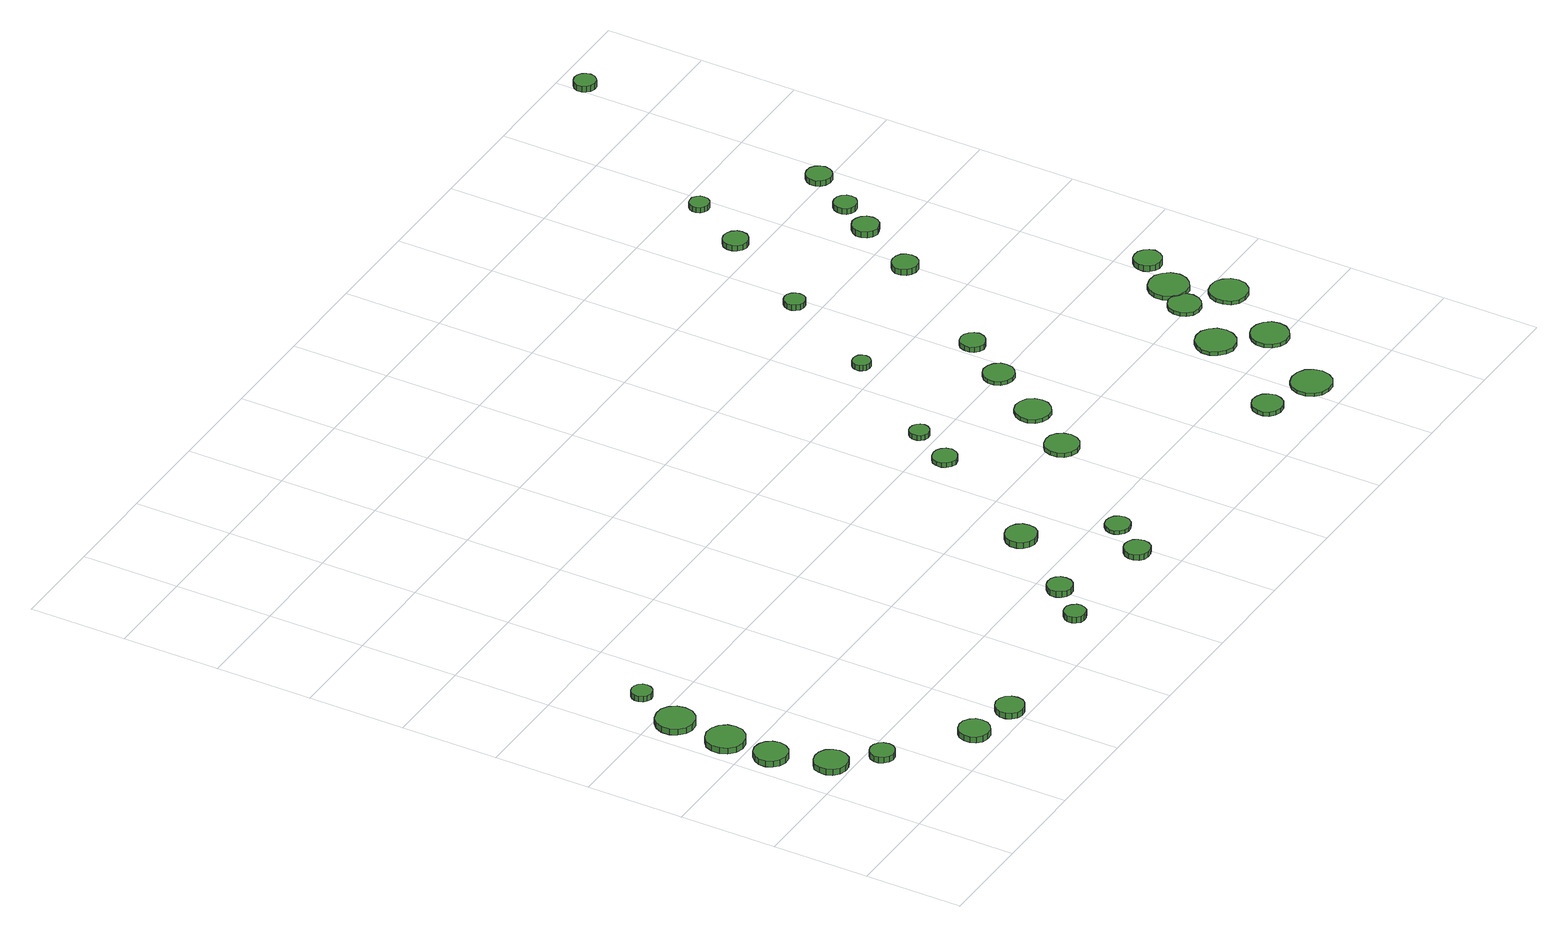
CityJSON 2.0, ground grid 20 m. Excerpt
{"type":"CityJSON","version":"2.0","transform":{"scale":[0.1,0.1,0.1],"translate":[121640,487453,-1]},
"CityObjects":{
"tree1":{"type":"SolitaryVegetationObject","attributes":{"function":"something"},"geometry":[{"type":"MultiSurface","lod":"1","boundaries":[[[0,1,2,3,4,5,6,7,8,9,10,11,12,13,14]],[[15,16,17,18,19,20,21,22,23,24,25,26,27,28,29]],[[0,29,28,1]],[[1,28,27,2]],[[2,27,26,3]],[[3,26,25,4]],[[4,25,24,5]],[[5,24,23,6]],[[6,23,22,7]],[[7,22,21,8]],[[8,21,20,9]],[[9,20,19,10]],[[10,19,18,11]],[[11,18,17,12]],[[12,17,16,13]],[[13,16,15,14]],[[14,15,29,0]]]}]},
"tree2":{"type":"SolitaryVegetationObject","attributes":{"function":"something"},"geometry":[{"type":"MultiSurface","lod":"1","boundaries":[[[30,31,32,33,34,35,36,37,38,39,40,41,42,43,44]],[[45,46,47,48,49,50,51,52,53,54,55,56,57,58,59]],[[30,59,58,31]],[[31,58,57,32]],[[32,57,56,33]],[[33,56,55,34]],[[34,55,54,35]],[[35,54,53,36]],[[36,53,52,37]],[[37,52,51,38]],[[38,51,50,39]],[[39,50,49,40]],[[40,49,48,41]],[[41,48,47,42]],[[42,47,46,43]],[[43,46,45,44]],[[44,45,59,30]]]}]},
"tree3":{"type":"SolitaryVegetationObject","attributes":{"function":"something"},"geometry":[{"type":"MultiSurface","lod":"1","boundaries":[[[60,61,62,63,64,65,66,67,68,69,70,71,72,73,74]],[[75,76,77,78,79,80,81,82,83,84,85,86,87,88,89]],[[60,89,88,61]],[[61,88,87,62]],[[62,87,86,63]],[[63,86,85,64]],[[64,85,84,65]],[[65,84,83,66]],[[66,83,82,67]],[[67,82,81,68]],[[68,81,80,69]],[[69,80,79,70]],[[70,79,78,71]],[[71,78,77,72]],[[72,77,76,73]],[[73,76,75,74]],[[74,75,89,60]]]}]},
"tree4":{"type":"SolitaryVegetationObject","attributes":{"function":"something"},"geometry":[{"type":"MultiSurface","lod":"1","boundaries":[[[90,91,92,93,94,95,96,97,98,99,100,101,102,103,104]],[[105,106,107,108,109,110,111,112,113,114,115,116,117,118,119]],[[90,119,118,91]],[[91,118,117,92]],[[92,117,116,93]],[[93,116,115,94]],[[94,115,114,95]],[[95,114,113,96]],[[96,113,112,97]],[[97,112,111,98]],[[98,111,110,99]],[[99,110,109,100]],[[100,109,108,101]],[[101,108,107,102]],[[102,107,106,103]],[[103,106,105,104]],[[104,105,119,90]]]}]},
"tree5":{"type":"SolitaryVegetationObject","attributes":{"function":"something"},"geometry":[{"type":"MultiSurface","lod":"1","boundaries":[[[120,121,122,123,124,125,126,127,128,129,130,131,132,133,134]],[[135,136,137,138,139,140,141,142,143,144,145,146,147,148,149]],[[120,149,148,121]],[[121,148,147,122]],[[122,147,146,123]],[[123,146,145,124]],[[124,145,144,125]],[[125,144,143,126]],[[126,143,142,127]],[[127,142,141,128]],[[128,141,140,129]],[[129,140,139,130]],[[130,139,138,131]],[[131,138,137,132]],[[132,137,136,133]],[[133,136,135,134]],[[134,135,149,120]]]}]},
"tree6":{"type":"SolitaryVegetationObject","attributes":{"function":"something"},"geometry":[{"type":"MultiSurface","lod":"1","boundaries":[[[150,151,152,153,154,155,156,157,158,159,160,161,162,163,164]],[[165,166,167,168,169,170,171,172,173,174,175,176,177,178,179]],[[150,179,178,151]],[[151,178,177,152]],[[152,177,176,153]],[[153,176,175,154]],[[154,175,174,155]],[[155,174,173,156]],[[156,173,172,157]],[[157,172,171,158]],[[158,171,170,159]],[[159,170,169,160]],[[160,169,168,161]],[[161,168,167,162]],[[162,167,166,163]],[[163,166,165,164]],[[164,165,179,150]]]}]},
"tree7":{"type":"SolitaryVegetationObject","attributes":{"function":"something"},"geometry":[{"type":"MultiSurface","lod":"1","boundaries":[[[180,181,182,183,184,185,186,187,188,189,190,191,192,193,194]],[[195,196,197,198,199,200,201,202,203,204,205,206,207,208,209]],[[180,209,208,181]],[[181,208,207,182]],[[182,207,206,183]],[[183,206,205,184]],[[184,205,204,185]],[[185,204,203,186]],[[186,203,202,187]],[[187,202,201,188]],[[188,201,200,189]],[[189,200,199,190]],[[190,199,198,191]],[[191,198,197,192]],[[192,197,196,193]],[[193,196,195,194]],[[194,195,209,180]]]}]},
"tree8":{"type":"SolitaryVegetationObject","attributes":{"function":"something"},"geometry":[{"type":"MultiSurface","lod":"1","boundaries":[[[210,211,212,213,214,215,216,217,218,219,220,221,222,223,224]],[[225,226,227,228,229,230,231,232,233,234,235,236,237,238,239]],[[210,239,238,211]],[[211,238,237,212]],[[212,237,236,213]],[[213,236,235,214]],[[214,235,234,215]],[[215,234,233,216]],[[216,233,232,217]],[[217,232,231,218]],[[218,231,230,219]],[[219,230,229,220]],[[220,229,228,221]],[[221,228,227,222]],[[222,227,226,223]],[[223,226,225,224]],[[224,225,239,210]]]}]},
"tree9":{"type":"SolitaryVegetationObject","attributes":{"function":"something"},"geometry":[{"type":"MultiSurface","lod":"1","boundaries":[[[240,241,242,243,244,245,246,247,248,249,250,251,252,253,254]],[[255,256,257,258,259,260,261,262,263,264,265,266,267,268,269]],[[240,269,268,241]],[[241,268,267,242]],[[242,267,266,243]],[[243,266,265,244]],[[244,265,264,245]],[[245,264,263,246]],[[246,263,262,247]],[[247,262,261,248]],[[248,261,260,249]],[[249,260,259,250]],[[250,259,258,251]],[[251,258,257,252]],[[252,257,256,253]],[[253,256,255,254]],[[254,255,269,240]]]}]},
"tree10":{"type":"SolitaryVegetationObject","attributes":{"function":"something"},"geometry":[{"type":"MultiSurface","lod":"1","boundaries":[[[270,271,272,273,274,275,276,277,278,279,280,281,282,283,284]],[[285,286,287,288,289,290,291,292,293,294,295,296,297,298,299]],[[270,299,298,271]],[[271,298,297,272]],[[272,297,296,273]],[[273,296,295,274]],[[274,295,294,275]],[[275,294,293,276]],[[276,293,292,277]],[[277,292,291,278]],[[278,291,290,279]],[[279,290,289,280]],[[280,289,288,281]],[[281,288,287,282]],[[282,287,286,283]],[[283,286,285,284]],[[284,285,299,270]]]}]},
"tree11":{"type":"SolitaryVegetationObject","attributes":{"function":"something"},"geometry":[{"type":"MultiSurface","lod":"1","boundaries":[[[300,301,302,303,304,305,306,307,308,309,310,311,312,313,314]],[[315,316,317,318,319,320,321,322,323,324,325,326,327,328,329]],[[300,329,328,301]],[[301,328,327,302]],[[302,327,326,303]],[[303,326,325,304]],[[304,325,324,305]],[[305,324,323,306]],[[306,323,322,307]],[[307,322,321,308]],[[308,321,320,309]],[[309,320,319,310]],[[310,319,318,311]],[[311,318,317,312]],[[312,317,316,313]],[[313,316,315,314]],[[314,315,329,300]]]}]},
"tree12":{"type":"SolitaryVegetationObject","attributes":{"function":"something"},"geometry":[{"type":"MultiSurface","lod":"1","boundaries":[[[330,331,332,333,334,335,336,337,338,339,340,341,342,343,344]],[[345,346,347,348,349,350,351,352,353,354,355,356,357,358,359]],[[330,359,358,331]],[[331,358,357,332]],[[332,357,356,333]],[[333,356,355,334]],[[334,355,354,335]],[[335,354,353,336]],[[336,353,352,337]],[[337,352,351,338]],[[338,351,350,339]],[[339,350,349,340]],[[340,349,348,341]],[[341,348,347,342]],[[342,347,346,343]],[[343,346,345,344]],[[344,345,359,330]]]}]},
"tree13":{"type":"SolitaryVegetationObject","attributes":{"function":"something"},"geometry":[{"type":"MultiSurface","lod":"1","boundaries":[[[360,361,362,363,364,365,366,367,368,369,370,371,372,373,374]],[[375,376,377,378,379,380,381,382,383,384,385,386,387,388,389]],[[360,389,388,361]],[[361,388,387,362]],[[362,387,386,363]],[[363,386,385,364]],[[364,385,384,365]],[[365,384,383,366]],[[366,383,382,367]],[[367,382,381,368]],[[368,381,380,369]],[[369,380,379,370]],[[370,379,378,371]],[[371,378,377,372]],[[372,377,376,373]],[[373,376,375,374]],[[374,375,389,360]]]}]},
"tree14":{"type":"SolitaryVegetationObject","attributes":{"function":"something"},"geometry":[{"type":"MultiSurface","lod":"1","boundaries":[[[390,391,392,393,394,395,396,397,398,399,400,401,402,403,404]],[[405,406,407,408,409,410,411,412,413,414,415,416,417,418,419]],[[390,419,418,391]],[[391,418,417,392]],[[392,417,416,393]],[[393,416,415,394]],[[394,415,414,395]],[[395,414,413,396]],[[396,413,412,397]],[[397,412,411,398]],[[398,411,410,399]],[[399,410,409,400]],[[400,409,408,401]],[[401,408,407,402]],[[402,407,406,403]],[[403,406,405,404]],[[404,405,419,390]]]}]},
"tree15":{"type":"SolitaryVegetationObject","attributes":{"function":"something"},"geometry":[{"type":"MultiSurface","lod":"1","boundaries":[[[420,421,422,423,424,425,426,427,428,429,430,431,432,433,434]],[[435,436,437,438,439,440,441,442,443,444,445,446,447,448,449]],[[420,449,448,421]],[[421,448,447,422]],[[422,447,446,423]],[[423,446,445,424]],[[424,445,444,425]],[[425,444,443,426]],[[426,443,442,427]],[[427,442,441,428]],[[428,441,440,429]],[[429,440,439,430]],[[430,439,438,431]],[[431,438,437,432]],[[432,437,436,433]],[[433,436,435,434]],[[434,435,449,420]]]}]},
"tree16":{"type":"SolitaryVegetationObject","attributes":{"function":"something"},"geometry":[{"type":"MultiSurface","lod":"1","boundaries":[[[450,451,452,453,454,455,456,457,458,459,460,461,462,463,464]],[[465,466,467,468,469,470,471,472,473,474,475,476,477,478,479]],[[450,479,478,451]],[[451,478,477,452]],[[452,477,476,453]],[[453,476,475,454]],[[454,475,474,455]],[[455,474,473,456]],[[456,473,472,457]],[[457,472,471,458]],[[458,471,470,459]],[[459,470,469,460]],[[460,469,468,461]],[[461,468,467,462]],[[462,467,466,463]],[[463,466,465,464]],[[464,465,479,450]]]}]},
"tree17":{"type":"SolitaryVegetationObject","attributes":{"function":"something"},"geometry":[{"type":"MultiSurface","lod":"1","boundaries":[[[480,481,482,483,484,485,486,487,488,489,490,491,492,493,494]],[[495,496,497,498,499,500,501,502,503,504,505,506,507,508,509]],[[480,509,508,481]],[[481,508,507,482]],[[482,507,506,483]],[[483,506,505,484]],[[484,505,504,485]],[[485,504,503,486]],[[486,503,502,487]],[[487,502,501,488]],[[488,501,500,489]],[[489,500,499,490]],[[490,499,498,491]],[[491,498,497,492]],[[492,497,496,493]],[[493,496,495,494]],[[494,495,509,480]]]}]},
"tree18":{"type":"SolitaryVegetationObject","attributes":{"function":"something"},"geometry":[{"type":"MultiSurface","lod":"1","boundaries":[[[510,511,512,513,514,515,516,517,518,519,520,521,522,523,524]],[[525,526,527,528,529,530,531,532,533,534,535,536,537,538,539]],[[510,539,538,511]],[[511,538,537,512]],[[512,537,536,513]],[[513,536,535,514]],[[514,535,534,515]],[[515,534,533,516]],[[516,533,532,517]],[[517,532,531,518]],[[518,531,530,519]],[[519,530,529,520]],[[520,529,528,521]],[[521,528,527,522]],[[522,527,526,523]],[[523,526,525,524]],[[524,525,539,510]]]}]},
"tree19":{"type":"SolitaryVegetationObject","attributes":{"function":"something"},"geometry":[{"type":"MultiSurface","lod":"1","boundaries":[[[540,541,542,543,544,545,546,547,548,549,550,551,552,553,554]],[[555,556,557,558,559,560,561,562,563,564,565,566,567,568,569]],[[540,569,568,541]],[[541,568,567,542]],[[542,567,566,543]],[[543,566,565,544]],[[544,565,564,545]],[[545,564,563,546]],[[546,563,562,547]],[[547,562,561,548]],[[548,561,560,549]],[[549,560,559,550]],[[550,559,558,551]],[[551,558,557,552]],[[552,557,556,553]],[[553,556,555,554]],[[554,555,569,540]]]}]},
"tree20":{"type":"SolitaryVegetationObject","attributes":{"function":"something"},"geometry":[{"type":"MultiSurface","lod":"1","boundaries":[[[570,571,572,573,574,575,576,577,578,579,580,581,582,583,584]],[[585,586,587,588,589,590,591,592,593,594,595,596,597,598,599]],[[570,599,598,571]],[[571,598,597,572]],[[572,597,596,573]],[[573,596,595,574]],[[574,595,594,575]],[[575,594,593,576]],[[576,593,592,577]],[[577,592,591,578]],[[578,591,590,579]],[[579,590,589,580]],[[580,589,588,581]],[[581,588,587,582]],[[582,587,586,583]],[[583,586,585,584]],[[584,585,599,570]]]}]},
"tree21":{"type":"SolitaryVegetationObject","attributes":{"function":"something"},"geometry":[{"type":"MultiSurface","lod":"1","boundaries":[[[600,601,602,603,604,605,606,607,608,609,610,611,612,613,614]],[[615,616,617,618,619,620,621,622,623,624,625,626,627,628,629]],[[600,629,628,601]],[[601,628,627,602]],[[602,627,626,603]],[[603,626,625,604]],[[604,625,624,605]],[[605,624,623,606]],[[606,623,622,607]],[[607,622,621,608]],[[608,621,620,609]],[[609,620,619,610]],[[610,619,618,611]],[[611,618,617,612]],[[612,617,616,613]],[[613,616,615,614]],[[614,615,629,600]]]}]},
"tree22":{"type":"SolitaryVegetationObject","attributes":{"function":"something"},"geometry":[{"type":"MultiSurface","lod":"1","boundaries":[[[630,631,632,633,634,635,636,637,638,639,640,641,642,643,644]],[[645,646,647,648,649,650,651,652,653,654,655,656,657,658,659]],[[630,659,658,631]],[[631,658,657,632]],[[632,657,656,633]],[[633,656,655,634]],[[634,655,654,635]],[[635,654,653,636]],[[636,653,652,637]],[[637,652,651,638]],[[638,651,650,639]],[[639,650,649,640]],[[640,649,648,641]],[[641,648,647,642]],[[642,647,646,643]],[[643,646,645,644]],[[644,645,659,630]]]}]},
"tree23":{"type":"SolitaryVegetationObject","attributes":{"function":"something"},"geometry":[{"type":"MultiSurface","lod":"1","boundaries":[[[660,661,662,663,664,665,666,667,668,669,670,671,672,673,674]],[[675,676,677,678,679,680,681,682,683,684,685,686,687,688,689]],[[660,689,688,661]],[[661,688,687,662]],[[662,687,686,663]],[[663,686,685,664]],[[664,685,684,665]],[[665,684,683,666]],[[666,683,682,667]],[[667,682,681,668]],[[668,681,680,669]],[[669,680,679,670]],[[670,679,678,671]],[[671,678,677,672]],[[672,677,676,673]],[[673,676,675,674]],[[674,675,689,660]]]}]},
"tree24":{"type":"SolitaryVegetationObject","attributes":{"function":"something"},"geometry":[{"type":"MultiSurface","lod":"1","boundaries":[[[690,691,692,693,694,695,696,697,698,699,700,701,702,703,704]],[[705,706,707,708,709,710,711,712,713,714,715,716,717,718,719]],[[690,719,718,691]],[[691,718,717,692]],[[692,717,716,693]],[[693,716,715,694]],[[694,715,714,695]],[[695,714,713,696]],[[696,713,712,697]],[[697,712,711,698]],[[698,711,710,699]],[[699,710,709,700]],[[700,709,708,701]],[[701,708,707,702]],[[702,707,706,703]],[[703,706,705,704]],[[704,705,719,690]]]}]},
"tree25":{"type":"SolitaryVegetationObject","attributes":{"function":"something"},"geometry":[{"type":"MultiSurface","lod":"1","boundaries":[[[720,721,722,723,724,725,726,727,728,729,730,731,732,733,734]],[[735,736,737,738,739,740,741,742,743,744,745,746,747,748,749]],[[720,749,748,721]],[[721,748,747,722]],[[722,747,746,723]],[[723,746,745,724]],[[724,745,744,725]],[[725,744,743,726]],[[726,743,742,727]],[[727,742,741,728]],[[728,741,740,729]],[[729,740,739,730]],[[730,739,738,731]],[[731,738,737,732]],[[732,737,736,733]],[[733,736,735,734]],[[734,735,749,720]]]}]},
"tree26":{"type":"SolitaryVegetationObject","attributes":{"function":"something"},"geometry":[{"type":"MultiSurface","lod":"1","boundaries":[[[750,751,752,753,754,755,756,757,758,759,760,761,762,763,764]],[[765,766,767,768,769,770,771,772,773,774,775,776,777,778,779]],[[750,779,778,751]],[[751,778,777,752]],[[752,777,776,753]],[[753,776,775,754]],[[754,775,774,755]],[[755,774,773,756]],[[756,773,772,757]],[[757,772,771,758]],[[758,771,770,759]],[[759,770,769,760]],[[760,769,768,761]],[[761,768,767,762]],[[762,767,766,763]],[[763,766,765,764]],[[764,765,779,750]]]}]},
"tree27":{"type":"SolitaryVegetationObject","attributes":{"function":"something"},"geometry":[{"type":"MultiSurface","lod":"1","boundaries":[[[780,781,782,783,784,785,786,787,788,789,790,791,792,793,794]],[[795,796,797,798,799,800,801,802,803,804,805,806,807,808,809]],[[780,809,808,781]],[[781,808,807,782]],[[782,807,806,783]],[[783,806,805,784]],[[784,805,804,785]],[[785,804,803,786]],[[786,803,802,787]],[[787,802,801,788]],[[788,801,800,789]],[[789,800,799,790]],[[790,799,798,791]],[[791,798,797,792]],[[792,797,796,793]],[[793,796,795,794]],[[794,795,809,780]]]}]},
"tree28":{"type":"SolitaryVegetationObject","attributes":{"function":"something"},"geometry":[{"type":"MultiSurface","lod":"1","boundaries":[[[810,811,812,813,814,815,816,817,818,819,820,821,822,823,824]],[[825,826,827,828,829,830,831,832,833,834,835,836,837,838,839]],[[810,839,838,811]],[[811,838,837,812]],[[812,837,836,813]],[[813,836,835,814]],[[814,835,834,815]],[[815,834,833,816]],[[816,833,832,817]],[[817,832,831,818]],[[818,831,830,819]],[[819,830,829,820]],[[820,829,828,821]],[[821,828,827,822]],[[822,827,826,823]],[[823,826,825,824]],[[824,825,839,810]]]}]},
"tree29":{"type":"SolitaryVegetationObject","attributes":{"function":"something"},"geometry":[{"type":"MultiSurface","lod":"1","boundaries":[[[840,841,842,843,844,845,846,847,848,849,850,851,852,853,854]],[[855,856,857,858,859,860,861,862,863,864,865,866,867,868,869]],[[840,869,868,841]],[[841,868,867,842]],[[842,867,866,843]],[[843,866,865,844]],[[844,865,864,845]],[[845,864,863,846]],[[846,863,862,847]],[[847,862,861,848]],[[848,861,860,849]],[[849,860,859,850]],[[850,859,858,851]],[[851,858,857,852]],[[852,857,856,853]],[[853,856,855,854]],[[854,855,869,840]]]}]},
"tree30":{"type":"SolitaryVegetationObject","attributes":{"function":"something"},"geometry":[{"type":"MultiSurface","lod":"1","boundaries":[[[870,871,872,873,874,875,876,877,878,879,880,881,882,883,884]],[[885,886,887,888,889,890,891,892,893,894,895,896,897,898,899]],[[870,899,898,871]],[[871,898,897,872]],[[872,897,896,873]],[[873,896,895,874]],[[874,895,894,875]],[[875,894,893,876]],[[876,893,892,877]],[[877,892,891,878]],[[878,891,890,879]],[[879,890,889,880]],[[880,889,888,881]],[[881,888,887,882]],[[882,887,886,883]],[[883,886,885,884]],[[884,885,899,870]]]}]},
"tree31":{"type":"SolitaryVegetationObject","attributes":{"function":"something"},"geometry":[{"type":"MultiSurface","lod":"1","boundaries":[[[900,901,902,903,904,905,906,907,908,909,910,911,912,913,914]],[[915,916,917,918,919,920,921,922,923,924,925,926,927,928,929]],[[900,929,928,901]],[[901,928,927,902]],[[902,927,926,903]],[[903,926,925,904]],[[904,925,924,905]],[[905,924,923,906]],[[906,923,922,907]],[[907,922,921,908]],[[908,921,920,909]],[[909,920,919,910]],[[910,919,918,911]],[[911,918,917,912]],[[912,917,916,913]],[[913,916,915,914]],[[914,915,929,900]]]}]},
"tree32":{"type":"SolitaryVegetationObject","attributes":{"function":"something"},"geometry":[{"type":"MultiSurface","lod":"1","boundaries":[[[930,931,932,933,934,935,936,937,938,939,940,941,942,943,944]],[[945,946,947,948,949,950,951,952,953,954,955,956,957,958,959]],[[930,959,958,931]],[[931,958,957,932]],[[932,957,956,933]],[[933,956,955,934]],[[934,955,954,935]],[[935,954,953,936]],[[936,953,952,937]],[[937,952,951,938]],[[938,951,950,939]],[[939,950,949,940]],[[940,949,948,941]],[[941,948,947,942]],[[942,947,946,943]],[[943,946,945,944]],[[944,945,959,930]]]}]},
"tree33":{"type":"SolitaryVegetationObject","attributes":{"function":"something"},"geometry":[{"type":"MultiSurface","lod":"1","boundaries":[[[960,961,962,963,964,965,966,967,968,969,970,971,972,973,974]],[[975,976,977,978,979,980,981,982,983,984,985,986,987,988,989]],[[960,989,988,961]],[[961,988,987,962]],[[962,987,986,963]],[[963,986,985,964]],[[964,985,984,965]],[[965,984,983,966]],[[966,983,982,967]],[[967,982,981,968]],[[968,981,980,969]],[[969,980,979,970]],[[970,979,978,971]],[[971,978,977,972]],[[972,977,976,973]],[[973,976,975,974]],[[974,975,989,960]]]}]},
"tree34":{"type":"SolitaryVegetationObject","attributes":{"function":"something"},"geometry":[{"type":"MultiSurface","lod":"1","boundaries":[[[990,991,992,993,994,995,996,997,998,999,1000,1001,1002,1003,1004]],[[1005,1006,1007,1008,1009,1010,1011,1012,1013,1014,1015,1016,1017,1018,1019]],[[990,1019,1018,991]],[[991,1018,1017,992]],[[992,1017,1016,993]],[[993,1016,1015,994]],[[994,1015,1014,995]],[[995,1014,1013,996]],[[996,1013,1012,997]],[[997,1012,1011,998]],[[998,1011,1010,999]],[[999,1010,1009,1000]],[[1000,1009,1008,1001]],[[1001,1008,1007,1002]],[[1002,1007,1006,1003]],[[1003,1006,1005,1004]],[[1004,1005,1019,990]]]}]},
"tree35":{"type":"SolitaryVegetationObject","attributes":{"function":"something"},"geometry":[{"type":"MultiSurface","lod":"1","boundaries":[[[1020,1021,1022,1023,1024,1025,1026,1027,1028,1029,1030,1031,1032,1033,1034]],[[1035,1036,1037,1038,1039,1040,1041,1042,1043,1044,1045,1046,1047,1048,1049]],[[1020,1049,1048,1021]],[[1021,1048,1047,1022]],[[1022,1047,1046,1023]],[[1023,1046,1045,1024]],[[1024,1045,1044,1025]],[[1025,1044,1043,1026]],[[1026,1043,1042,1027]],[[1027,1042,1041,1028]],[[1028,1041,1040,1029]],[[1029,1040,1039,1030]],[[1030,1039,1038,1031]],[[1031,1038,1037,1032]],[[1032,1037,1036,1033]],[[1033,1036,1035,1034]],[[1034,1035,1049,1020]]]}]},
"tree36":{"type":"SolitaryVegetationObject","attributes":{"function":"something"},"geometry":[{"type":"MultiSurface","lod":"1","boundaries":[[[1050,1051,1052,1053,1054,1055,1056,1057,1058,1059,1060,1061,1062,1063,1064]],[[1065,1066,1067,1068,1069,1070,1071,1072,1073,1074,1075,1076,1077,1078,1079]],[[1050,1079,1078,1051]],[[1051,1078,1077,1052]],[[1052,1077,1076,1053]],[[1053,1076,1075,1054]],[[1054,1075,1074,1055]],[[1055,1074,1073,1056]],[[1056,1073,1072,1057]],[[1057,1072,1071,1058]],[[1058,1071,1070,1059]],[[1059,1070,1069,1060]],[[1060,1069,1068,1061]],[[1061,1068,1067,1062]],[[1062,1067,1066,1063]],[[1063,1066,1065,1064]],[[1064,1065,1079,1050]]]}]}
},
"vertices":[
[115,236,25],[112,249,25],[104,261,25],[91,268,25],[77,269,25],[64,265,25],[53,256,25],[48,243,25],[48,229,25],[53,216,25],[64,206,25],[77,202,25],[91,203,25],[104,210,25],[112,222,25],[112,222,12],[104,210,12],[91,203,12],[77,202,12],[64,206,12],[53,216,12],[48,229,12],[48,243,12],[53,256,12],[64,265,12],[77,269,12],[91,268,12],[104,261,12],[112,249,12],[115,236,12],
[84,348,24],[81,362,24],[73,373,24],[61,380,24],[47,382,24],[33,378,24],[23,368,24],[17,355,24],[17,341,24],[23,328,24],[33,319,24],[47,314,24],[61,316,24],[73,323,24],[81,334,24],[81,334,11],[73,323,11],[61,316,11],[47,314,11],[33,319,11],[23,328,11],[17,341,11],[17,355,11],[23,368,11],[33,378,11],[47,382,11],[61,380,11],[73,373,11],[81,362,11],[84,348,11],
[86,444,27],[83,460,27],[73,473,27],[59,481,27],[43,483,27],[27,478,27],[15,467,27],[9,452,27],[9,436,27],[15,421,27],[27,410,27],[43,405,27],[59,407,27],[73,415,27],[83,428,27],[83,428,14],[73,415,14],[59,407,14],[43,405,14],[27,410,14],[15,421,14],[9,436,14],[9,452,14],[15,467,14],[27,478,14],[43,483,14],[59,481,14],[73,473,14],[83,460,14],[86,444,14],
[180,167,25],[178,177,25],[172,186,25],[163,191,25],[153,192,25],[143,189,25],[135,182,25],[131,172,25],[131,162,25],[135,153,25],[143,146,25],[153,143,25],[163,144,25],[172,149,25],[178,157,25],[178,157,12],[172,149,12],[163,144,12],[153,143,12],[143,146,12],[135,153,12],[131,162,12],[131,172,12],[135,182,12],[143,189,12],[153,192,12],[163,191,12],[172,186,12],[178,177,12],[180,167,12],
[96,558,25],[93,574,25],[83,588,25],[69,596,25],[53,597,25],[38,592,25],[26,581,25],[19,567,25],[19,550,25],[26,535,25],[38,524,25],[53,519,25],[69,521,25],[83,529,25],[93,542,25],[93,542,12],[83,529,12],[69,521,12],[53,519,12],[38,524,12],[26,535,12],[19,550,12],[19,567,12],[26,581,12],[38,592,12],[53,597,12],[69,596,12],[83,588,12],[93,574,12],[96,558,12],
[128,658,24],[126,667,24],[121,674,24],[113,678,24],[105,679,24],[96,676,24],[90,670,24],[86,663,24],[86,654,24],[90,646,24],[96,640,24],[105,637,24],[113,638,24],[121,643,24],[126,650,24],[126,650,12],[121,643,12],[113,638,12],[105,637,12],[96,640,12],[90,646,12],[86,654,12],[86,663,12],[90,670,12],[96,676,12],[105,679,12],[113,678,12],[121,674,12],[126,667,12],[128,658,12],
[336,54,24],[334,67,24],[326,77,24],[315,84,24],[302,85,24],[289,81,24],[280,72,24],[275,60,24],[275,47,24],[280,35,24],[289,27,24],[302,23,24],[315,24,24],[326,31,24],[334,41,24],[334,41,11],[326,31,11],[315,24,11],[302,23,11],[289,27,11],[280,35,11],[275,47,11],[275,60,11],[280,72,11],[289,81,11],[302,85,11],[315,84,11],[326,77,11],[334,67,11],[336,54,11],
[435,34,23],[433,46,23],[426,56,23],[415,62,23],[403,63,23],[392,59,23],[383,51,23],[378,40,23],[378,28,23],[383,17,23],[392,9,23],[403,6,23],[415,7,23],[426,13,23],[433,22,23],[433,22,10],[426,13,10],[415,7,10],[403,6,10],[392,9,10],[383,17,10],[378,28,10],[378,40,10],[383,51,10],[392,59,10],[403,63,10],[415,62,10],[426,56,10],[433,46,10],[435,34,10],
[752,77,29],[750,85,29],[744,93,29],[736,98,29],[727,98,29],[719,96,29],[712,89,29],[708,81,29],[708,72,29],[712,64,29],[719,57,29],[727,55,29],[736,56,29],[744,60,29],[750,68,29],[750,68,16],[744,60,16],[736,56,16],[727,55,16],[719,57,16],[712,64,16],[708,72,16],[708,81,16],[712,89,16],[719,96,16],[727,98,16],[736,98,16],[744,93,16],[750,85,16],[752,77,16],
[821,147,26],[819,158,26],[813,166,26],[804,171,26],[793,172,26],[783,169,26],[776,162,26],[771,153,26],[771,142,26],[776,132,26],[783,125,26],[793,122,26],[804,123,26],[813,128,26],[819,137,26],[819,137,13],[813,128,13],[804,123,13],[793,122,13],[783,125,13],[776,132,13],[771,142,13],[771,153,13],[776,162,13],[783,169,13],[793,172,13],[804,171,13],[813,166,13],[819,158,13],[821,147,13],
[945,297,21],[943,310,21],[935,320,21],[923,327,21],[910,328,21],[898,324,21],[888,315,21],[882,303,21],[882,290,21],[888,278,21],[898,269,21],[910,265,21],[923,267,21],[935,273,21],[943,284,21],[943,284,8],[935,273,8],[923,267,8],[910,265,8],[898,269,8],[888,278,8],[882,290,8],[882,303,8],[888,315,8],[898,324,8],[910,328,8],[923,327,8],[935,320,8],[943,310,8],[945,297,8],
[1009,86,19],[1007,97,19],[1001,106,19],[991,111,19],[980,112,19],[970,109,19],[962,101,19],[957,91,19],[957,80,19],[962,70,19],[970,63,19],[980,60,19],[991,61,19],[1001,66,19],[1007,75,19],[1007,75,7],[1001,66,7],[991,61,7],[980,60,7],[970,63,7],[962,70,7],[957,80,7],[957,91,7],[962,101,7],[970,109,7],[980,112,7],[991,111,7],[1001,106,7],[1007,97,7],[1009,86,7],
[1064,159,15],[1062,169,15],[1056,178,15],[1046,183,15],[1036,184,15],[1026,181,15],[1018,174,15],[1014,164,15],[1014,154,15],[1018,144,15],[1026,137,15],[1036,134,15],[1046,135,15],[1056,140,15],[1062,149,15],[1062,149,7],[1056,140,7],[1046,135,7],[1036,134,7],[1026,137,7],[1018,144,7],[1014,154,7],[1014,164,7],[1018,174,7],[1026,181,7],[1036,184,7],[1046,183,7],[1056,178,7],[1062,169,7],[1064,159,7],
[1098,550,17],[1095,561,17],[1089,569,17],[1080,574,17],[1070,575,17],[1060,572,17],[1052,565,17],[1048,556,17],[1048,545,17],[1052,536,17],[1060,529,17],[1070,525,17],[1080,527,17],[1089,532,17],[1095,540,17],[1095,540,7],[1089,532,7],[1080,527,7],[1070,525,7],[1060,529,7],[1052,536,7],[1048,545,7],[1048,556,7],[1052,565,7],[1060,572,7],[1070,575,7],[1080,574,7],[1089,569,7],[1095,561,7],[1098,550,7],
[1142,634,18],[1140,642,18],[1135,648,18],[1128,652,18],[1120,653,18],[1112,651,18],[1106,645,18],[1103,638,18],[1103,629,18],[1106,622,18],[1112,617,18],[1120,614,18],[1128,615,18],[1135,619,18],[1140,626,18],[1140,626,7],[1135,619,7],[1128,615,7],[1120,614,7],[1112,617,7],[1106,622,7],[1103,629,7],[1103,638,7],[1106,645,7],[1112,651,7],[1120,653,7],[1128,652,7],[1135,648,7],[1140,642,7],[1142,634,7],
[1251,380,16],[1248,394,16],[1240,406,16],[1228,413,16],[1214,414,16],[1200,410,16],[1189,401,16],[1184,387,16],[1184,373,16],[1189,360,16],[1200,351,16],[1214,346,16],[1228,348,16],[1240,355,16],[1248,366,16],[1248,366,7],[1240,355,7],[1228,348,7],[1214,346,7],[1200,351,7],[1189,360,7],[1184,373,7],[1184,387,7],[1189,401,7],[1200,410,7],[1214,414,7],[1228,413,7],[1240,406,7],[1248,394,7],[1251,380,7],
[1326,484,15],[1323,499,15],[1314,511,15],[1301,518,15],[1286,520,15],[1272,515,15],[1261,505,15],[1255,492,15],[1255,477,15],[1261,463,15],[1272,454,15],[1286,449,15],[1301,450,15],[1314,458,15],[1323,470,15],[1323,470,7],[1314,458,7],[1301,450,7],[1286,449,7],[1272,454,7],[1261,463,7],[1255,477,7],[1255,492,7],[1261,505,7],[1272,515,7],[1286,520,7],[1301,518,7],[1314,511,7],[1323,499,7],[1326,484,7],
[1278,836,25],[1277,844,25],[1272,850,25],[1266,853,25],[1259,854,25],[1251,852,25],[1246,847,25],[1243,840,25],[1243,832,25],[1246,826,25],[1251,821,25],[1259,818,25],[1266,819,25],[1272,823,25],[1277,829,25],[1277,829,13],[1272,823,13],[1266,819,13],[1259,818,13],[1251,821,13],[1246,826,13],[1243,832,13],[1243,840,13],[1246,847,13],[1251,852,13],[1259,854,13],[1266,853,13],[1272,850,13],[1277,844,13],[1278,836,13],
[1395,600,15],[1393,612,15],[1385,623,15],[1374,629,15],[1361,631,15],[1349,627,15],[1339,618,15],[1334,606,15],[1334,593,15],[1339,581,15],[1349,573,15],[1361,569,15],[1374,570,15],[1385,577,15],[1393,587,15],[1393,587,7],[1385,577,7],[1374,570,7],[1361,569,7],[1349,573,7],[1339,581,7],[1334,593,7],[1334,606,7],[1339,618,7],[1349,627,7],[1361,631,7],[1374,629,7],[1385,623,7],[1393,612,7],[1395,600,7],
[1554,110,16],[1551,123,16],[1544,133,16],[1533,139,16],[1520,141,16],[1508,137,16],[1498,128,16],[1493,116,16],[1493,104,16],[1498,92,16],[1508,84,16],[1520,80,16],[1533,81,16],[1544,87,16],[1551,98,16],[1551,98,7],[1544,87,7],[1533,81,7],[1520,80,7],[1508,84,7],[1498,92,7],[1493,104,7],[1493,116,7],[1498,128,7],[1508,137,7],[1520,141,7],[1533,139,7],[1544,133,7],[1551,123,7],[1554,110,7],
[1456,693,18],[1453,703,18],[1447,711,18],[1438,717,18],[1428,718,18],[1418,715,18],[1410,708,18],[1406,698,18],[1406,687,18],[1410,678,18],[1418,671,18],[1428,667,18],[1438,669,18],[1447,674,18],[1453,682,18],[1453,682,7],[1447,674,7],[1438,669,7],[1428,667,7],[1418,671,7],[1410,678,7],[1406,687,7],[1406,698,7],[1410,708,7],[1418,715,7],[1428,718,7],[1438,717,7],[1447,711,7],[1453,703,7],[1456,693,7],
[1669,75,14],[1665,91,14],[1656,105,14],[1641,113,14],[1624,115,14],[1608,110,14],[1596,99,14],[1589,83,14],[1589,66,14],[1596,51,14],[1608,40,14],[1624,35,14],[1641,36,14],[1656,45,14],[1665,58,14],[1665,58,7],[1656,45,7],[1641,36,7],[1624,35,7],[1608,40,7],[1596,51,7],[1589,66,7],[1589,83,7],[1596,99,7],[1608,110,7],[1624,115,7],[1641,113,7],[1656,105,7],[1665,91,7],[1669,75,7],
[1398,1047,23],[1397,1055,23],[1392,1062,23],[1384,1067,23],[1375,1068,23],[1367,1065,23],[1361,1059,23],[1357,1051,23],[1357,1043,23],[1361,1035,23],[1367,1029,23],[1375,1026,23],[1384,1027,23],[1392,1031,23],[1397,1038,23],[1397,1038,11],[1392,1031,11],[1384,1027,11],[1375,1026,11],[1367,1029,11],[1361,1035,11],[1357,1043,11],[1357,1051,11],[1361,1059,11],[1367,1065,11],[1375,1068,11],[1384,1067,11],[1392,1062,11],[1397,1055,11],[1398,1047,11],
[1697,298,15],[1694,315,15],[1684,328,15],[1670,337,15],[1653,338,15],[1637,333,15],[1625,322,15],[1618,307,15],[1618,290,15],[1625,275,15],[1637,264,15],[1653,258,15],[1670,260,15],[1684,268,15],[1694,282,15],[1694,282,7],[1684,268,7],[1670,260,7],[1653,258,7],[1637,264,7],[1625,275,7],[1618,290,7],[1618,307,7],[1625,322,7],[1637,333,7],[1653,338,7],[1670,337,7],[1684,328,7],[1694,315,7],[1697,298,7],
[1766,221,15],[1763,237,15],[1753,249,15],[1740,257,15],[1724,259,15],[1709,254,15],[1698,243,15],[1691,229,15],[1691,213,15],[1698,199,15],[1709,188,15],[1724,183,15],[1740,185,15],[1753,193,15],[1763,206,15],[1763,206,7],[1753,193,7],[1740,185,7],[1724,183,7],[1709,188,7],[1698,199,7],[1691,213,7],[1691,229,7],[1698,243,7],[1709,254,7],[1724,259,7],[1740,257,7],[1753,249,7],[1763,237,7],[1766,221,7],
[1768,409,15],[1765,422,15],[1757,433,15],[1746,440,15],[1732,442,15],[1719,437,15],[1709,428,15],[1704,416,15],[1704,402,15],[1709,390,15],[1719,381,15],[1732,377,15],[1746,378,15],[1757,385,15],[1765,396,15],[1765,396,7],[1757,385,7],[1746,378,7],[1732,377,7],[1719,381,7],[1709,390,7],[1704,402,7],[1704,416,7],[1709,428,7],[1719,437,7],[1732,442,7],[1746,440,7],[1757,433,7],[1765,422,7],[1768,409,7],
[1609,925,26],[1607,936,26],[1601,945,26],[1591,950,26],[1580,951,26],[1570,948,26],[1562,941,26],[1557,931,26],[1557,920,26],[1562,910,26],[1570,903,26],[1580,899,26],[1591,900,26],[1601,906,26],[1607,915,26],[1607,915,13],[1601,906,13],[1591,900,13],[1580,899,13],[1570,903,13],[1562,910,13],[1557,920,13],[1557,931,13],[1562,941,13],[1570,948,13],[1580,951,13],[1591,950,13],[1601,945,13],[1607,936,13],[1609,925,13],
[1529,1245,19],[1527,1255,19],[1520,1264,19],[1511,1269,19],[1501,1270,19],[1491,1267,19],[1483,1260,19],[1479,1250,19],[1479,1240,19],[1483,1230,19],[1491,1223,19],[1501,1220,19],[1511,1221,19],[1520,1226,19],[1527,1235,19],[1527,1235,7],[1520,1226,7],[1511,1221,7],[1501,1220,7],[1491,1223,7],[1483,1230,7],[1479,1240,7],[1479,1250,7],[1483,1260,7],[1491,1267,7],[1501,1270,7],[1511,1269,7],[1520,1264,7],[1527,1255,7],[1529,1245,7],
[1814,464,16],[1810,481,16],[1800,494,16],[1786,503,16],[1769,504,16],[1753,499,16],[1741,488,16],[1734,473,16],[1734,456,16],[1741,441,16],[1753,430,16],[1769,425,16],[1786,426,16],[1800,435,16],[1810,448,16],[1810,448,7],[1800,435,7],[1786,426,7],[1769,425,7],[1753,430,7],[1741,441,7],[1734,456,7],[1734,473,7],[1741,488,7],[1753,499,7],[1769,504,7],[1786,503,7],[1800,494,7],[1810,481,7],[1814,464,7],
[1853,359,15],[1850,374,15],[1840,387,15],[1827,395,15],[1811,396,15],[1796,392,15],[1784,381,15],[1778,366,15],[1778,351,15],[1784,336,15],[1796,325,15],[1811,321,15],[1827,322,15],[1840,330,15],[1850,343,15],[1850,343,7],[1840,330,7],[1827,322,7],[1811,321,7],[1796,325,7],[1784,336,7],[1778,351,7],[1778,366,7],[1784,381,7],[1796,392,7],[1811,396,7],[1827,395,7],[1840,387,7],[1850,374,7],[1853,359,7],
[1691,1056,19],[1689,1067,19],[1682,1076,19],[1673,1081,19],[1662,1083,19],[1651,1079,19],[1643,1072,19],[1638,1062,19],[1638,1050,19],[1643,1040,19],[1651,1033,19],[1662,1029,19],[1673,1031,19],[1682,1036,19],[1689,1045,19],[1689,1045,6],[1682,1036,6],[1673,1031,6],[1662,1029,6],[1651,1033,6],[1643,1040,6],[1638,1050,6],[1638,1062,6],[1643,1072,6],[1651,1079,6],[1662,1083,6],[1673,1081,6],[1682,1076,6],[1689,1067,6],[1691,1056,6],
[1594,1364,19],[1593,1372,19],[1588,1378,19],[1581,1383,19],[1572,1383,19],[1565,1381,19],[1558,1375,19],[1555,1368,19],[1555,1360,19],[1558,1352,19],[1565,1347,19],[1572,1344,19],[1581,1345,19],[1588,1349,19],[1593,1356,19],[1593,1356,8],[1588,1349,8],[1581,1345,8],[1572,1344,8],[1565,1347,8],[1558,1352,8],[1555,1360,8],[1555,1368,8],[1558,1375,8],[1565,1381,8],[1572,1383,8],[1581,1383,8],[1588,1378,8],[1593,1372,8],[1594,1364,8],
[1851,538,23],[1848,549,23],[1841,558,23],[1831,564,23],[1820,565,23],[1809,562,23],[1801,554,23],[1796,543,23],[1796,532,23],[1801,521,23],[1809,514,23],[1820,510,23],[1831,511,23],[1841,517,23],[1848,526,23],[1848,526,10],[1841,517,10],[1831,511,10],[1820,510,10],[1809,514,10],[1801,521,10],[1796,532,10],[1796,543,10],[1801,554,10],[1809,562,10],[1820,565,10],[1831,564,10],[1841,558,10],[1848,549,10],[1851,538,10],
[1734,1126,18],[1732,1135,18],[1726,1143,18],[1718,1148,18],[1708,1149,18],[1699,1146,18],[1692,1139,18],[1688,1131,18],[1688,1121,18],[1692,1112,18],[1699,1106,18],[1708,1103,18],[1718,1104,18],[1726,1109,18],[1732,1116,18],[1732,1116,6],[1726,1109,6],[1718,1104,6],[1708,1103,6],[1699,1106,6],[1692,1112,6],[1688,1121,6],[1688,1131,6],[1692,1139,6],[1699,1146,6],[1708,1149,6],[1718,1148,6],[1726,1143,6],[1732,1135,6],[1734,1126,6],
[1794,1216,18],[1792,1226,18],[1786,1234,18],[1777,1240,18],[1766,1241,18],[1756,1238,18],[1748,1230,18],[1744,1221,18],[1744,1210,18],[1748,1201,18],[1756,1194,18],[1766,1190,18],[1777,1191,18],[1786,1197,18],[1792,1205,18],[1792,1205,6],[1786,1197,6],[1777,1191,6],[1766,1190,6],[1756,1194,6],[1748,1201,6],[1744,1210,6],[1744,1221,6],[1748,1230,6],[1756,1238,6],[1766,1241,6],[1777,1240,6],[1786,1234,6],[1792,1226,6],[1794,1216,6],
[1836,1745,25],[1834,1754,25],[1829,1761,25],[1821,1766,25],[1812,1767,25],[1803,1764,25],[1796,1758,25],[1792,1750,25],[1792,1740,25],[1796,1732,25],[1803,1726,25],[1812,1723,25],[1821,1724,25],[1829,1729,25],[1834,1736,25],[1834,1736,12],[1829,1729,12],[1821,1724,12],[1812,1723,12],[1803,1726,12],[1796,1732,12],[1792,1740,12],[1792,1750,12],[1796,1758,12],[1803,1764,12],[1812,1767,12],[1821,1766,12],[1829,1761,12],[1834,1754,12],[1836,1745,12]
]}
